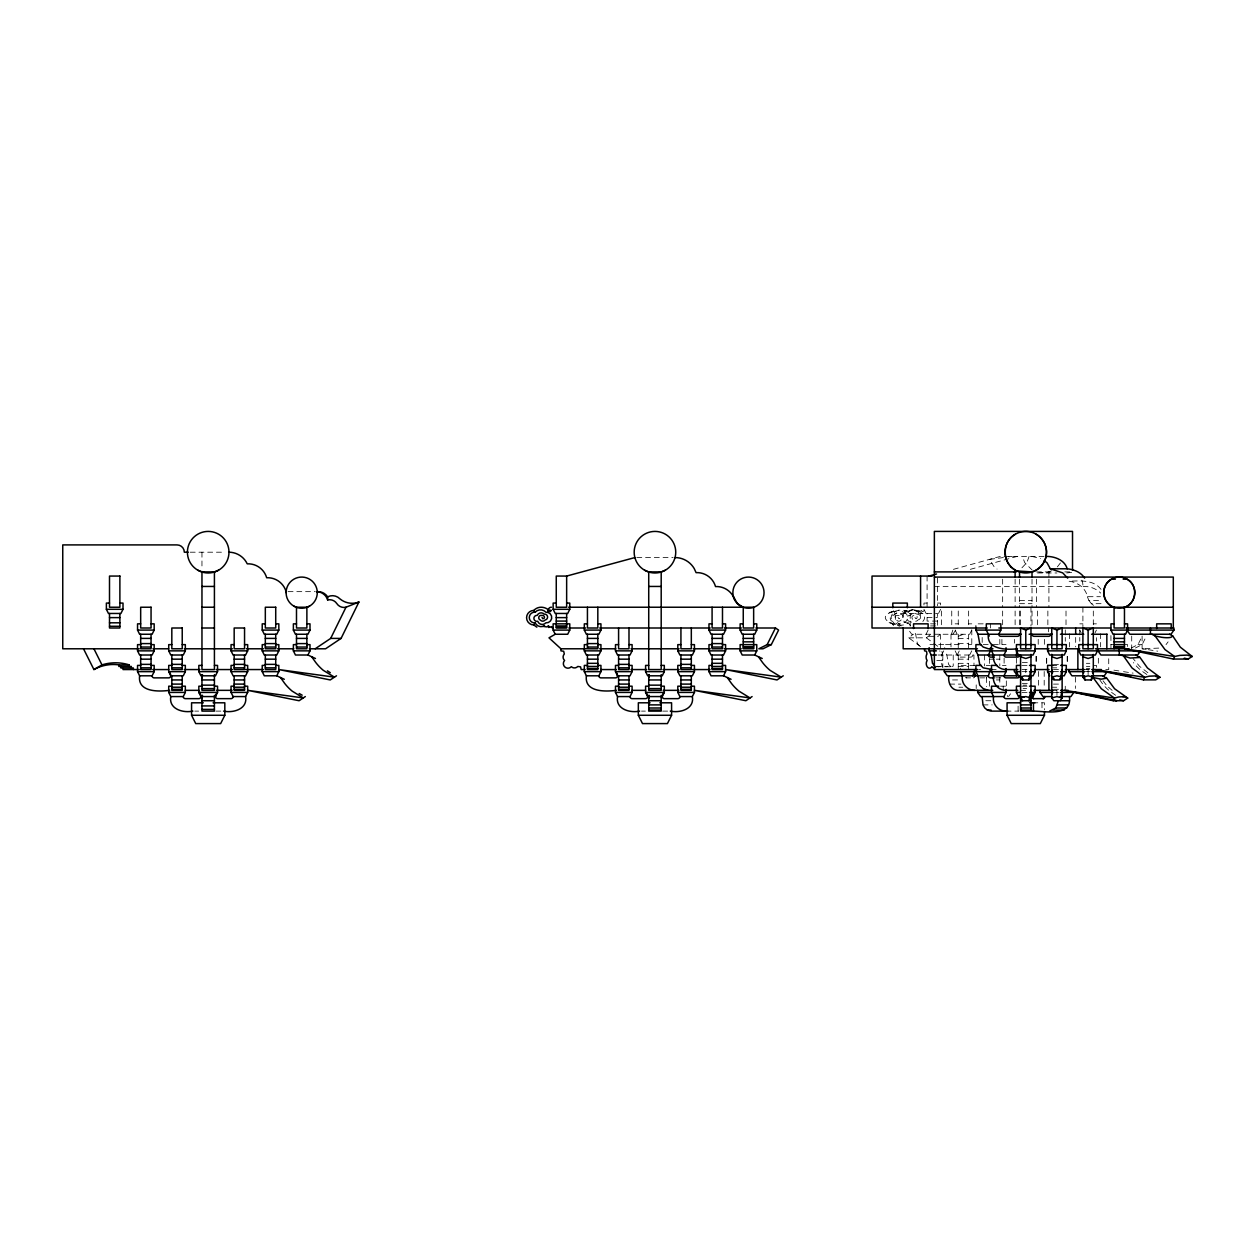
<?xml version="1.0" encoding="UTF-8"?>
<svg xmlns="http://www.w3.org/2000/svg" width="1255" height="1255" viewBox="0 0 1255 1255"><rect width="100%" height="100%" fill="white"/><g stroke="black" fill="none" stroke-linecap="round" stroke-linejoin="round"><path stroke-width="0.75" stroke-dasharray="5 3.75" d="M1029.1 556.404L1026.872 562.585L1020.707 569.08M907.302 610.385L906 611.75L904.369 610.526M924.198 610.385L922.896 611.75L921.264 610.526M951.384 634.246L952.843 630.088M905.263 613.46L906.659 610.699M928.12 630.088L926.049 634.246A2.071 2.071 0 0 0 928.12 636.316L935.602 636.316M938.505 613.46L940.591 609.303M943.713 650.859L941.627 655.016L939.713 650.859M972.798 655.016A2.071 2.071 0 0 1 970.711 657.102L959.291 657.102A2.071 2.071 0 0 1 957.204 655.016L959.291 650.859M971.762 630.088L969.676 634.246L911.71 634.246L908.777 630.088M969.676 655.016L971.762 650.859M1095.035 632.849L1096.415 630.088M1131.32 647.957L1137.971 644.631L1142.128 636.316M1135.477 647.957L1142.128 644.631L1146.176 636.552M952.843 634.246L955.792 630.088M1008.565 696.572L1010.526 693.795M922.849 621.507C928.622 614.997 918.409 609.93 912.824 609.789L904.682 611.201L904.055 612.424L898.533 610.103M1166.021 644.631L1168.107 641.854M1057.369 566.884L1060.663 562.585M910.471 625.539L908.196 622.857C900.996 629.963 873.229 619.044 891.301 612.205L894.627 610.103M908.196 622.857C900.729 623.719 900.729 611.342 908.196 612.205L911.522 610.103M920.527 646.592L908.777 637.838L913.185 634.246M908.777 637.838L926.41 637.838L930.802 634.246M908.196 612.205C898.282 605.349 883.693 616.205 895.662 624.41M1051.674 570.758L1048.051 572.264L1039.093 572.5M958.255 636.316L963.448 634.246M912.824 609.789L904.055 612.424C909.891 614.197 907.93 623.625 901.859 622.857L897.372 624.394L893.795 621.272C889.419 622.464 888.791 614.966 893.293 615.374L896.431 612.895L900.227 614.15C903.929 613.507 904.808 619.531 901.09 620.001C897.702 624.535 891.223 615.107 897.921 615.515C902.141 614.197 899.725 621.664 898.062 617.476M953.408 569.346L1000.298 556.404M970.303 569.346L1017.193 556.404M891.301 612.205L898.407 610.416M1089.544 669.558L1086.673 669.558M889.105 612.424L895.662 610.981M936.497 666.452L953.863 666.86M951.933 666.452L952.937 666.232M1008.8 556.828L1011.938 556.404M1158.757 648.098L1141.893 648.788M1003.357 557.565L989.552 559.369L994.195 566.884L997.066 569.08M190.195 552.2L225.116 552.2M1004.047 556.404L1044.129 556.404M636.803 557.565L673.119 557.565M1036.442 571.904L1053.525 571.904M1064.742 571.904L1072.523 571.904M1037.493 572.97L1056.961 572.97M1066.687 572.97L1072.523 572.264M934.363 586.446L1084.477 586.446A23.218 23.218 0 0 1 1100.713 593.082M288.054 591.654L315.319 591.654M1101.027 589.348C1093.497 579.386 1079.771 580.892 1068.821 581.206C1077.308 582.069 1085.795 587.905 1087.332 596.69L1100.462 596.69M1019.546 600.455L1032.018 600.455M1087.332 596.69L1088.885 600.455L1102.031 600.455M927.084 603.075L923.962 603.075L923.962 606.196M937.469 603.075L940.591 603.075L940.591 606.196M1019.546 603.671L1032.018 603.671M1088.885 600.455L1091.364 603.671L1104.494 603.671M893.497 610.699L894.878 613.46L937.469 613.46L937.469 628.002M927.084 617.617L937.469 617.617M937.469 621.084L927.084 621.084L927.084 613.46M930.551 623.845L937.469 623.845M955.133 623.845L958.255 623.845M968.64 623.845L971.762 623.845M983.183 623.845L975.904 623.845L975.904 626.622M1079.802 623.845L1082.908 623.845M1093.309 623.845L1096.415 623.845M930.551 625.931L937.469 625.931M958.255 638.403L968.64 638.403M958.255 643.595L968.64 643.595M943.713 644.631L929.155 644.631L929.155 648.788M959.291 644.631L944.748 644.631L944.748 648.788M968.64 644.631L971.762 644.631M983.183 644.631L989.411 644.631M993.317 644.631L1006.039 644.631M1110.957 644.631L1114.079 644.631M1124.464 644.631L1127.586 644.631L1127.586 648.788M1137.971 644.631L1142.128 644.631M938.16 655.016L973.927 655.016L973.99 665.401M958.255 659.173L968.64 659.173M989.411 659.173L994.603 659.173M996.345 659.173L999.811 659.173M936.779 660.475L942.568 660.475A4.596 3.247 -90 0 0 942.74 666.97M1022.307 662.577L1029.241 662.577M958.255 663.33L968.64 663.33M1086.375 663.33L1089.842 663.33M1053.478 664.366L1058.671 664.366M974.868 665.401L960.326 665.401L960.326 669.558M986.305 665.401L990.462 665.401M1002.4 665.401L1006.039 665.401M1022.041 665.401L1027.641 665.401M1051.753 665.401L1058.812 665.401M1093.309 665.401L1096.415 665.401L1096.415 669.558M958.255 666.452L968.64 666.452M1086.375 666.452L1089.842 666.452M935.775 666.703L947.337 666.703M1051.753 667.833L1058.671 667.833M1086.375 668.523L1089.842 668.523M979.167 669.558L980.704 669.558M991.152 669.558L999.811 669.558M1021.962 669.558L1029.633 669.558M1053.478 669.558L1059.769 669.558M1082.908 669.558L1093.309 669.558M1105.765 669.558L1108.73 669.558L1108.73 658.232M1021.962 671.645L1027.688 671.645M1053.478 671.645L1059.706 671.645M1085.34 671.645L1090.877 671.645M979.606 677.873L986.524 677.873M995.795 677.873L1003.325 677.873M952.529 679.943L960.091 679.943M996.345 679.943L999.811 679.943M1022.307 683.363L1029.241 683.363M949.627 684.101L960.969 684.101M1053.478 684.101L1060.412 684.101M1023.107 685.152L1026.668 685.152M1000.58 686.187L1006.039 686.187M1022.041 686.187L1027.641 686.187M958.961 687.222L962.726 687.222M1051.753 687.222L1060.412 687.222M1023.107 688.603L1026.668 688.603M1053.478 689.293L1058.671 689.293M1020.582 690.344L1028.347 690.344M1051.753 690.344L1062.138 690.344M1022.041 692.415L1028.08 692.415M1054.169 692.415L1059.706 692.415M985.803 700.729L991.309 700.729M1032.802 702.8L1044.474 702.8L1044.474 709.922M983.01 704.886L992.187 704.886M194.76 711.114L198.604 711.114M215.86 711.114L223.531 711.114M641.525 711.114L645.368 711.114M662.624 711.114L668.382 711.114M1006.039 711.114L1018.856 711.114M914.299 610.385L918.754 612.205L920.95 612.424L921.578 611.201L916.323 610.354M889.105 622.621L899.772 626.245M1146.192 649.384L1142.364 648.788L1146.176 649.635M1148.121 649.666L1157.706 651.157M1113.922 670.154L1121.609 671.347M1123.523 671.645L1133.108 673.135M1031.798 556.404L1040.536 558.522M915.428 610.103L918.754 612.205M1147.901 672.727L1139.666 666.452L1133.061 658.499M1146.835 674.515L1140.92 670.358A47.706 47.706 0 0 1 1133.406 662.577M1115.664 695.286L1109.765 691.129A47.706 47.706 0 0 1 1102.235 683.363L1098.094 677.527M901.106 625.931L895.913 621.084L894.878 613.46M937.516 666.232L938.442 666.86M926.41 637.838L932.277 642.215M933.751 643.313L938.16 646.592M1112.15 690.344L1108.494 687.238M1091.364 603.671L1093.513 605.334M1032.285 570.194L1024.676 562.585L1022.449 556.404M893.576 625.539L891.301 622.857M950.866 666.672L948.56 664.366L946.819 655.016L944.748 650.859M919.695 645.901L917.389 643.595L915.664 634.246L913.577 630.088M1106.094 684.759L1101.89 679.284M911.256 622.386L910.691 621.272C906.314 622.464 905.686 614.966 910.189 615.374L913.326 612.895L917.123 614.15C920.825 613.507 921.703 619.531 917.985 620.001C914.597 624.535 908.118 615.107 914.817 615.515C919.037 614.197 916.621 621.664 914.958 617.476M1079.802 630.088L1081.183 632.849M955.133 630.088L957.204 634.246M955.133 650.859L957.204 655.016M923.962 609.303L926.049 613.46M941.94 651.282L942.38 653.981A4.596 3.247 -90 0 0 942.568 660.475M1142.097 636.065L1142.097 648.788M1131.712 636.065L1131.712 648.788M1110.926 635.563L1110.957 648.788M1100.541 633.681L1100.541 646.89M1098.345 658.232L1098.345 665.778M1096.446 637.697L1096.446 641.164M1093.309 611.012L1093.309 626.622M1088.116 669.558L1088.116 675.802M1082.908 607.232L1082.908 626.622M1079.771 629.9L1079.771 635.563M1079.771 637.446L1079.771 641.227M1075.676 637.446L1075.676 646.89M1075.362 677.12L1075.362 688.446M1069.386 633.681L1069.386 646.89M1067.487 656.334L1067.487 663.895M1067.174 656.334L1067.174 663.895M1066.013 611.012L1066.013 626.12M1065.291 629.9L1065.291 635.563M1065.291 637.446L1065.291 641.227M1065.26 686.187L1065.26 689.293M1056.945 690.344L1056.945 696.572M1048.913 571.904L1048.913 577.363M1048.913 579.183L1048.913 607.232M1048.6 628.002L1048.6 631.783M1047.862 611.012L1047.862 626.12M1046.717 658.232L1046.717 663.895M1046.403 658.232L1046.403 663.895M1044.505 639.344L1044.505 646.89M1044.191 671.456L1044.191 688.446M1041.995 702.8L1041.995 711.114M1038.528 671.456L1038.528 688.446M1038.214 639.344L1038.214 646.89M1037.477 611.012L1037.477 626.12M1036.442 579.183L1036.442 607.232M1036.316 656.334L1036.316 663.895M1036.003 656.334L1036.003 663.895M1032.018 579.183L1032.018 607.232M1032.018 611.012L1032.018 628.002M1030.967 607.232L1030.967 626.12M1025.774 669.558L1025.774 672.68M1020.582 611.012L1020.582 626.12M1019.546 579.183L1019.546 607.232M1019.546 611.012L1019.546 628.002M1018.103 706.126L1018.103 711.114M1016.581 658.232L1016.581 663.895M1015.122 579.183L1015.122 607.232M1015.122 611.012L1015.122 626.12M1014.385 639.344L1014.385 643.125M1006.322 680.9L1006.322 686.563M1004.11 658.232L1004.11 665.778M1003.2 686.187L1003.2 690.344M1002.651 579.183L1002.651 607.232M1002.651 611.012L1002.651 626.12M1001.914 639.344L1001.914 646.89M999.811 639.344L999.811 645.007M999.811 655.016L999.811 665.919M999.811 677.182L999.811 684.101M990.462 623.845L990.462 628.002M989.411 658.483L989.411 665.919M989.411 681.245L989.411 690.344M986.587 677.606L986.587 686.705M984.375 655.016L984.375 665.919M982.179 637.446L982.179 643.125M976.202 684.885L976.202 688.524M971.794 629.9L971.794 646.89M968.64 611.012L968.64 626.622M968.64 634.246L968.64 648.788M968.64 655.016L968.64 669.558M958.255 611.012L958.255 626.622M958.255 634.246L958.255 648.788M958.255 655.016L958.255 669.558M953.22 655.016L953.22 665.919M951.745 611.012L951.745 626.12M951.008 634.246L951.008 646.968M942.819 655.016L942.819 667.582M941.36 611.012L941.36 626.12M940.623 634.246L940.623 648.788M937.469 578.006L937.469 605.851M927.084 576.061L927.084 607.232M920.574 613.46L920.574 620.739M910.189 613.46L910.189 626.151M201.961 552.2L201.961 569.582M939.556 634.246A2.071 2.071 0 0 1 937.469 636.316M1081.826 580.171A14.37 14.37 0 0 1 1082.908 586.446M1007.294 695.38A5.459 3.859 -90 0 1 1007.42 696.572M965.644 677.59A2.071 1.475 -90 0 0 966.381 677.873L973.755 677.873A2.071 1.475 -90 0 0 974.476 677.59M974.037 677.59A2.071 1.475 -90 0 1 973.315 677.873M966.821 677.873A2.071 1.475 -90 0 1 966.083 677.59M986.822 677.59A2.071 1.475 -90 0 1 986.085 677.873"/><path stroke-width="1.5" d="M551.494 607.232A2.918 2.918 0 0 0 548.388 609.789L550.035 611.75L551.353 610.385L549.91 610.181M551.651 627.453L551.494 626.574A1.883 1.883 0 0 1 548.968 626.606L548.451 625.853A2.604 2.604 0 0 1 544.293 625.853A6.573 6.573 0 0 1 535.179 622.857A5.365 5.365 0 0 1 529.265 617.523A5.365 5.365 0 0 1 535.179 612.205A7.185 7.185 0 0 1 545.847 612.205L548.059 612.424L548.388 609.789A11.64 11.64 0 0 0 541.109 607.232A9.883 9.883 0 0 0 533.83 610.416A7.279 7.279 0 0 0 526.567 617.695A7.279 7.279 0 0 0 533.83 624.959L536.826 627.171M548.388 609.789L548.059 612.424A5.365 5.365 0 0 1 545.847 622.857A4.816 4.816 0 0 1 537.705 621.272A3.012 3.012 0 0 1 533.908 618.637A3.012 3.012 0 0 1 537.203 615.374A4.283 4.283 0 0 1 544.199 614.15A2.965 2.965 0 0 1 547.557 616.644A2.965 2.965 0 0 1 545.062 620.001A2.965 2.965 0 0 1 540.325 620.001A2.369 2.369 0 0 1 538.85 616.989A2.369 2.369 0 0 1 541.862 615.515A1.93 1.93 0 0 1 544.293 618.103L542.897 618.778L542.019 617.476M286.109 592.658L286.234 591.654M1046.09 555.777C1047.862 547.4 1043.423 538.536 1036.159 534.206M548.812 627.516L548.968 626.606M1028.896 679.943L1030.967 677.151L1028.567 676.147L1024.347 675.88L1020.582 677.151L1022.668 679.943L1028.896 679.943L1030.967 669.558M1030.967 690.344L1028.896 700.729L1030.967 697.937L1025.774 696.572L1020.582 697.937L1022.668 700.729M1061.102 674.751L1062.138 669.558M1061.102 695.537L1062.138 690.344M1082.908 654.451L1082.908 677.151L1084.995 679.943L1091.223 679.943L1091.913 676.492M1092.603 673.025L1093.309 669.558M1049.604 711.114L1055.769 707.993L1058.404 700.729M1032.002 711.114C1044.317 710.769 1072.272 717.782 1069.433 696.572M544.058 626.778L544.293 625.853M548.215 626.778L548.451 625.853M1136.167 655.016L1139.258 657.495L1130.128 658.044L1120.746 655.016M1143.509 679.865L1144.544 677.292L1149.251 676.178L1155.808 675.896L1159.965 677.292L1155.714 679.865L1143.509 679.865L1094.674 669.558L1144.544 677.292L1132.026 667.958L1124.072 656.757M1113.263 700.729L1114.471 698.094L1118.676 696.964L1124.339 696.666L1127.696 698.094L1123.539 700.729L1113.263 700.729L1064.601 690.344L1114.471 698.094L1101.341 688.744L1093.058 677.527L1101.137 679.159L1106.345 678.28L1102.8 675.802M1173.409 659.048L1174.617 656.491L1179.826 655.392L1187.277 655.11L1192.25 656.491L1188.109 659.048L1173.409 659.048L1124.731 648.788L1174.617 656.491L1164.985 649.588L1155.102 635.971L1151.917 634.246M315.193 648.788L330.677 638.403L345.988 607.232L358.914 602.039L341.078 638.403L325.578 648.788L309.342 648.788M119.884 603.075L123.006 603.075L123.006 609.303L120.919 613.46L108.463 613.46L106.377 609.303L106.377 603.075L109.499 603.075M151.055 623.845L154.177 623.845L154.177 630.088L152.09 634.246L139.619 634.246L137.548 630.088L137.548 623.845L140.67 623.845M151.055 644.631L154.177 644.631L154.177 650.859L152.09 655.016L139.619 655.016L137.548 650.859L137.548 644.631L140.67 644.631M140.67 665.401L137.548 665.401L137.548 671.645L139.619 675.802L152.09 675.802L154.177 671.645L154.177 665.401L151.055 665.401M182.226 644.631L185.332 644.631L185.332 650.859L183.261 655.016L170.79 655.016L168.719 650.859L168.719 644.631L171.825 644.631M182.226 665.401L185.332 665.401L185.332 671.645L183.261 675.802L170.79 675.802A2.071 2.071 0 0 1 168.719 677.873L154.177 677.873A2.071 2.071 0 0 1 152.09 675.802M171.825 686.187L168.719 686.187L168.719 692.415L170.79 696.572L183.261 696.572L185.332 692.415L185.332 686.187L182.226 686.187M214.417 665.401L217.539 665.401L217.539 671.645L215.468 675.802L200.926 675.802L198.839 671.645L198.839 665.401L201.961 665.401M244.552 644.631L247.674 644.631L247.674 650.859L245.588 655.016L233.116 655.016L231.046 650.859L231.046 644.631L234.167 644.631M213.083 702.8L224.818 702.8L224.818 715.272L220.66 723.586L195.717 723.586L191.576 715.272L191.576 702.8L203.31 702.8M244.552 665.401L247.674 665.401L247.674 671.645L245.588 675.802L233.116 675.802L231.046 671.645L231.046 665.401L234.167 665.401M223.531 711.114C233.273 713.232 247.878 709.091 245.588 696.572L247.674 692.415L247.674 686.187L244.552 686.187M275.724 623.845L278.83 623.845L278.83 630.088L276.759 634.246L264.287 634.246L262.217 630.088L262.217 623.845L265.323 623.845M275.724 644.631L278.83 644.631L278.83 650.859L276.759 655.016L264.287 655.016L262.217 650.859L262.217 644.631L265.323 644.631M265.323 665.401L262.217 665.401L262.217 671.645L264.287 675.802L276.759 675.802L278.83 671.645L278.83 665.401L275.724 665.401M306.879 623.845L310.001 623.845L310.001 630.088L307.914 634.246L295.458 634.246L293.372 630.088L293.372 623.845L296.494 623.845M296.494 644.631L293.372 644.631L293.372 650.859L295.458 655.016L307.914 655.016L310.001 650.859L310.001 644.631L306.879 644.631M566.648 603.075L569.77 603.075L569.77 609.303L567.699 613.46L555.228 613.46L553.141 609.303L553.141 603.075L556.263 603.075M555.228 634.246L553.141 630.088L553.141 623.845L569.77 623.845L569.77 630.088L567.699 634.246L555.228 634.246L548.984 637.838L560.938 648.788L586.414 648.788M597.819 623.845L600.941 623.845L600.941 630.088L598.855 634.246L586.399 634.246L584.312 630.088L584.312 623.845L587.434 623.845M597.819 644.631L600.941 644.631L600.941 650.859L598.855 655.016L586.399 655.016L584.312 650.859L584.312 644.631L587.434 644.631M587.434 665.401L584.312 665.401L584.312 671.645L586.399 675.802L598.855 675.802L600.941 671.645L600.941 665.401L597.819 665.401M628.99 644.631L632.096 644.631L632.096 650.859L630.026 655.016L617.554 655.016L615.483 650.859L615.483 644.631L618.59 644.631M628.99 665.401L632.096 665.401L632.096 671.645L630.026 675.802L617.554 675.802A2.071 2.071 0 0 1 615.483 677.873L600.941 677.873A2.071 2.071 0 0 1 598.855 675.802M618.59 686.187L615.483 686.187L615.483 692.415L617.554 696.572L630.026 696.572L632.096 692.415L632.096 686.187L628.99 686.187M661.197 665.401L664.303 665.401L664.303 671.645L662.232 675.802L647.69 675.802L645.603 671.645L645.603 665.401L648.725 665.401M691.317 644.631L694.439 644.631L694.439 650.859L692.352 655.016L679.896 655.016L677.81 650.859L677.81 644.631L680.932 644.631M659.848 702.8L671.582 702.8L671.582 715.272L667.425 723.586L642.497 723.586L638.34 715.272L638.34 702.8L650.074 702.8M691.317 665.401L694.439 665.401L694.439 671.645L692.352 675.802L679.896 675.802L677.81 671.645L677.81 665.401L680.932 665.401M670.295 711.114C680.037 713.232 694.643 709.091 692.352 696.572L694.439 692.415L694.439 686.187L691.317 686.187M722.488 623.845L725.594 623.845L725.594 630.088L723.523 634.246L711.052 634.246L708.981 630.088L708.981 623.845L712.087 623.845M722.488 644.631L725.594 644.631L725.594 650.859L723.523 655.016L711.052 655.016L708.981 650.859L708.981 644.631L712.087 644.631M712.087 665.401L708.981 665.401L708.981 671.645L711.052 675.802L723.523 675.802L725.594 671.645L725.594 665.401L722.488 665.401M753.643 623.845L756.765 623.845L756.765 630.088L754.694 634.246L742.223 634.246L740.136 630.088L740.136 623.845L743.258 623.845M754.694 655.016L756.765 650.859L756.765 644.631L740.136 644.631L740.136 650.859L742.223 655.016L754.694 655.016L762.24 658.499M767.15 644.631L775.465 628.002L778.586 630.088L771.307 644.631L762.993 648.788L758.836 648.788L767.15 644.631L771.307 644.631M972.798 675.802L974.868 669.558M990.462 647.753L990.462 650.859L988.375 655.016A2.071 2.071 0 0 0 990.462 657.102L994.321 657.102M989.411 636.034A2.071 2.071 0 0 1 988.375 634.246L986.305 630.088L986.305 623.845L1000.847 623.845L1000.847 630.088L998.76 634.246A2.071 2.071 0 0 0 1000.847 636.316L1017.46 636.316A2.071 2.071 0 0 0 1019.546 634.246M981.363 665.401L975.904 665.401L975.904 671.645L977.99 675.802L988.375 675.802L990.462 669.558M1006.039 647.753L1006.039 650.859L1003.969 655.016A2.071 2.071 0 0 0 1006.039 657.102L1017.46 657.102A2.071 2.071 0 0 0 1019.546 655.016M1006.039 668.523L1006.039 671.645L1003.969 675.802A2.071 2.071 0 0 0 1006.039 677.873L1017.46 677.873A2.071 2.071 0 0 0 1019.546 675.802L993.568 675.802L991.497 671.645L991.497 665.401L996.941 665.401M977.708 690.344L977.708 692.415L980.657 696.572L1003.969 696.572L1006.039 692.415L1006.039 689.293M1018.511 655.016L1016.424 650.859L1016.424 644.631L1035.124 644.631L1035.124 650.859L1033.053 655.016L977.99 655.016L975.904 650.859L975.904 644.631L981.363 644.631M1029.524 665.401L1035.124 665.401L1035.124 671.645L1033.053 675.802L1029.414 675.802M1029.524 686.187L1035.124 686.187L1035.124 692.415L1033.053 696.572L1029.414 696.572M1066.295 650.859L1064.209 655.016L1049.666 655.016L1047.596 650.859L1047.596 644.631L1066.295 644.631L1066.295 650.859L1047.596 650.859M1044.474 711.711L1044.474 715.272L1040.317 723.586L1011.232 723.586L1007.075 715.272L1007.075 702.8L1020.582 702.8M1060.679 665.401L1066.295 665.401L1066.295 671.645L1064.209 675.802L1060.585 675.802M1097.466 650.859L1095.38 655.016L1080.837 655.016L1078.767 650.859L1078.767 644.631L1097.466 644.631L1097.466 650.859L1078.767 650.859M533.83 624.959L535.179 622.857M1125.986 628.002L1173.943 628.002L1173.943 630.088L1171.009 634.246L1129.877 634.246L1126.927 630.088L1126.927 628.002M1169.534 634.246L1172.735 635.971L1171.041 637.273A18.464 4.691 15.2 0 1 1161.55 637.273L1155.102 635.971M1060.067 700.729L1062.138 697.937L1062.138 654.326M1091.223 679.943L1093.309 677.151L1093.309 654.451M1015.389 534.206C1001.867 541.485 1001.867 562.915 1015.389 570.194M305.326 696.572L299.098 700.729L247.674 690.344L303.286 697.937L292.18 691.129A47.706 47.706 0 0 1 284.65 683.363L280.508 677.527M336.497 675.802L330.253 679.943L278.83 669.558L334.457 677.151L323.335 670.358A47.706 47.706 0 0 1 315.821 662.577L311.679 656.757M752.09 696.572L745.862 700.729L694.439 690.344L750.051 697.937L738.944 691.129A47.706 47.706 0 0 1 731.414 683.363L727.273 677.527M783.261 675.802L777.018 679.943L725.594 669.558L781.222 677.151L770.099 670.358A47.706 47.706 0 0 1 762.585 662.577L758.444 656.757M1030.967 656.757L1025.774 658.499L1020.582 656.757M1062.138 656.757L1056.945 658.499L1051.753 656.757M1030.967 677.527L1028.567 678.83M1093.309 656.757L1088.116 658.499L1082.908 656.757M1062.138 677.527L1059.738 678.83M83.52 648.788L93.921 669.558L101.969 664.883A45.776 45.776 0 0 1 129.234 664.883L129.234 666.452M1082.908 677.151L1088.116 675.802L1093.309 677.151M1069.433 700.729L1053.823 700.729L1051.753 697.937L1056.945 696.572L1062.138 697.937M213.57 572.264L218.574 570.194M293.89 606.149A15.578 15.578 0 0 0 317.28 592.658A15.578 15.578 0 0 0 293.89 579.167A15.578 15.578 0 0 0 293.89 606.149L296.494 607.232L306.879 607.232L309.483 606.149M660.334 572.264L665.338 570.194M1014.26 572.264L1017.334 570.994L1032.018 571.904L1032.018 577.363M1031.155 572.264C1038.481 570.147 1044.631 563.981 1045.995 556.404C1054.404 556.232 1064.742 559.903 1067.205 568.797C1073.872 569.488 1080.994 572.139 1084.587 578.147M1123.303 607.718C1136.308 604.769 1138.865 585.363 1127.068 579.167L1123.178 579.167M1025.774 630.088L1030.967 628.002L1030.967 648.788L1020.582 648.788L1020.582 628.002L1025.774 630.088L1025.774 648.788M1056.945 630.088L1062.138 628.002L1062.138 648.788L1051.753 648.788L1051.753 628.002L1056.945 630.088L1056.945 648.788M1088.116 630.088L1093.309 628.002L1093.309 648.788L1082.908 648.788L1082.908 628.002L1088.116 630.088L1088.116 648.788M929.029 576.061L936.528 573.99M566.648 576.061L566.648 607.232L556.263 607.232L556.263 576.061L566.648 576.061L634.889 557.565M188.234 552.2L184.328 552.2A7.295 7.295 0 0 0 177.018 544.905L62.75 544.905L62.75 648.788L139.211 648.788M1044.176 560.483L1047.109 562.93L1050.31 568.797L1067.205 568.797M934.363 571.904L1016.095 571.904M932.277 576.061L872.021 576.061L872.021 628.002L987.23 628.002M934.363 577.08L1173.3 577.08L1173.3 628.002M1115.381 579.167L1111.491 579.167C1099.694 585.363 1102.235 604.769 1115.24 607.718M201.961 586.446L214.417 586.446M648.725 586.446L661.197 586.446M201.961 607.232L214.417 607.232M568.546 607.232L753.643 607.232L753.643 628.002L743.258 628.002L743.258 607.232L737.438 603.671L733.406 596.69M872.021 607.232L1173.3 607.232M106.377 609.303L123.006 609.303M553.141 609.303L569.77 609.303M109.499 617.617L119.884 617.617M556.263 617.617L566.648 617.617M556.263 621.084L566.648 621.084M109.499 622.809L119.884 622.809M1114.079 623.845L1110.957 623.845L1110.957 630.088L1113.044 634.246L1125.515 634.246L1127.586 630.088L1127.586 623.845L1124.464 623.845M556.263 625.931L566.648 625.931M109.499 626.276L119.884 626.276M556.263 627.312L566.648 627.312M201.961 628.002L214.417 628.002M568.829 628.002L585.661 628.002M599.702 628.002L710.205 628.002M724.37 628.002L741.376 628.002M755.871 628.002L775.465 628.002M998.823 628.002L1110.628 628.002M137.548 630.088L154.177 630.088M262.217 630.088L278.83 630.088M293.372 630.088L310.001 630.088M553.141 630.088L569.77 630.088M584.312 630.088L600.941 630.088M708.981 630.088L725.594 630.088M740.136 630.088L756.765 630.088M975.904 626.967L975.904 630.088L1000.847 630.088M1110.957 630.088L1173.943 630.088M975.904 630.088L977.99 634.246L1021.35 634.246M1029.1 634.246L1052.365 634.246M1060.428 634.246L1083.771 634.246M1091.552 634.246L1107.114 634.246M140.67 638.403L151.055 638.403M265.323 638.403L275.724 638.403M296.494 638.403L306.879 638.403M330.677 638.403L341.078 638.403M587.434 638.403L597.819 638.403M712.087 638.403L722.488 638.403M743.258 638.403L753.643 638.403M1114.079 638.403L1124.464 638.403M743.258 641.854L753.643 641.854M1114.079 641.854L1124.464 641.854M140.67 643.595L151.055 643.595M265.323 643.595L275.724 643.595M296.494 643.595L306.879 643.595M587.434 643.595L597.819 643.595M712.087 643.595L722.488 643.595M1114.079 644.631L1124.464 644.631M743.258 646.702L753.643 646.702M1114.079 646.702L1124.464 646.702M140.67 647.047L151.055 647.047M265.323 647.047L275.724 647.047M296.494 647.047L306.879 647.047M587.434 647.047L597.819 647.047M712.087 647.047L722.488 647.047M743.258 648.098L753.643 648.098M1114.079 648.098L1124.464 648.098M152.937 648.788L168.625 648.788M184.312 648.788L232.363 648.788M246.435 648.788L263.44 648.788M277.481 648.788L293.717 648.788M599.702 648.788L615.797 648.788M631.061 648.788L679.128 648.788M693.199 648.788L710.205 648.788M724.245 648.788L741.203 648.788M977.472 648.788L903.192 648.788L903.192 628.002M992.956 648.788L988.375 648.788L983.183 647.047L979.716 643.595L977.99 634.246M1017.554 648.788C1007.2 649.902 986.289 650.012 988.375 634.246M1034.748 648.788L1049.007 648.788M1065.793 648.788L1079.786 648.788M1095.27 648.788L1128.951 648.788M137.548 650.859L154.177 650.859M168.719 650.859L185.332 650.859M231.046 650.859L247.674 650.859M262.217 650.859L278.83 650.859M293.372 650.859L310.001 650.859M584.312 650.859L600.941 650.859M615.483 650.859L632.096 650.859M677.81 650.859L694.439 650.859M708.981 650.859L725.594 650.859M740.136 650.859L756.765 650.859M929.155 647.753L929.155 650.859L936.434 650.859M975.904 650.859L990.462 650.859M991.497 644.631L991.497 650.859L1006.039 650.859M1016.424 650.859L1035.124 650.859M1097.968 650.859L1140.575 650.859L1137.642 655.016L1100.917 655.016L1097.968 650.859L1097.968 648.788M929.155 650.859L931.241 655.016L936.434 655.016M140.67 659.173L151.055 659.173M171.825 659.173L182.226 659.173M234.167 659.173L244.552 659.173M265.323 659.173L275.724 659.173M587.434 659.173L597.819 659.173M618.59 659.173L628.99 659.173M680.932 659.173L691.317 659.173M712.087 659.173L722.488 659.173M587.434 663.33L597.819 663.33M712.087 663.33L722.488 663.33M140.67 664.366L151.055 664.366M171.825 664.366L182.226 664.366M234.167 664.366L244.552 664.366M265.323 664.366L275.724 664.366M618.59 664.366L628.99 664.366M680.932 664.366L691.317 664.366M93.921 669.558A39.752 39.752 0 0 1 106 665.181L109.185 664.711A39.752 39.752 0 0 1 118.849 664.883L129.234 664.883M171.825 665.401L168.719 665.401L168.719 671.645A5.459 5.459 0 0 1 170.79 675.802L168.719 671.645L185.332 671.645M618.59 665.401L615.483 665.401L615.483 671.645L617.554 675.802A5.459 5.459 0 0 0 615.483 671.645L632.096 671.645M1020.582 665.401L1016.424 665.401L1016.424 671.645L1018.511 675.802M1053.196 665.401L1047.596 665.401L1047.596 671.645L1049.666 675.802M587.434 666.452L597.819 666.452M712.087 666.452L722.488 666.452M140.67 667.833L151.055 667.833M171.825 667.833L182.226 667.833M234.167 667.833L244.552 667.833M265.323 667.833L275.724 667.833M618.59 667.833L628.99 667.833M680.932 667.833L691.317 667.833M587.434 668.523L597.819 668.523M712.087 668.523L722.488 668.523M139.211 669.558L123.006 669.558L123.006 668.005M152.781 669.558L168.719 669.558M184.297 669.558L199.874 669.558M216.221 669.558L232.363 669.558M245.87 669.558L263.315 669.558M585.097 669.558L581.191 669.558L580.563 666.86L577.818 666.452A4.596 4.596 0 0 1 571.323 666.703A4.596 4.596 0 0 1 564.828 666.97A4.596 4.596 0 0 1 564.577 660.475A4.596 4.596 0 0 1 564.311 653.981L563.683 651.282L560.938 650.859L560.938 648.788M600.706 669.558L616.315 669.558M631.061 669.558L646.639 669.558M662.985 669.558L679.128 669.558M692.431 669.558L709.985 669.558M977.833 669.558L934.363 669.558L934.363 531.414L1072.523 531.414L1072.523 570.194M992.234 669.558L983.183 667.833L979.716 664.366L977.99 655.016M1004.91 669.558L1017.774 669.558M1034.465 669.558L1049.055 669.558M1065.464 669.558L1084.289 669.558M1091.881 669.558L1101.514 669.558M137.548 671.645L154.177 671.645M198.839 671.645L217.539 671.645M231.046 671.645L247.674 671.645M262.217 671.645L278.83 671.645M584.312 671.645L600.941 671.645M645.603 671.645L664.303 671.645M677.81 671.645L694.439 671.645M708.981 671.645L725.594 671.645M944.34 669.558L944.34 671.645L974.868 671.645M975.904 671.645L990.462 671.645M991.497 671.645L1006.039 671.645M1016.424 671.645L1020.174 671.645M1029.524 671.645L1035.124 671.645M1047.596 671.645L1053.196 671.645M1060.679 671.645L1066.295 671.645M1069.009 669.558L1069.009 671.645L1084.289 671.645M1091.928 671.645L1107.208 671.645L1104.274 675.802L1091.693 675.802M977.363 675.802L947.29 675.802L944.34 671.645M1084.524 675.802L1071.943 675.802L1069.009 671.645M201.961 677.873L202.479 674.61M648.725 677.873L649.243 674.61M994.133 677.873L990.462 677.873A2.071 2.071 0 0 1 988.375 675.802M171.825 679.943L182.226 679.943M201.961 679.943L214.417 679.943M234.167 679.943L244.552 679.943M618.59 679.943L628.99 679.943M648.725 679.943L661.197 679.943M680.932 679.943L691.317 679.943M171.825 684.101L182.226 684.101M234.167 684.101L244.552 684.101M618.59 684.101L628.99 684.101M680.932 684.101L691.317 684.101M201.961 685.152L214.417 685.152M648.725 685.152L661.197 685.152M201.961 686.187L198.839 686.187L198.839 692.415L200.926 696.572L215.468 696.572A2.071 2.071 0 0 0 217.539 698.643L231.046 698.643A2.071 2.071 0 0 0 233.116 696.572L245.588 696.572M214.417 686.187L217.539 686.187L217.539 692.415L215.468 696.572A5.459 5.459 0 0 1 217.539 692.415L198.839 692.415A5.459 5.459 0 0 1 200.926 696.572A2.071 2.071 0 0 1 198.839 698.643L185.332 698.643A2.071 2.071 0 0 1 183.261 696.572M234.167 686.187L231.046 686.187L231.046 692.415L233.116 696.572M648.725 686.187L645.603 686.187L645.603 692.415L647.69 696.572L662.232 696.572A2.071 2.071 0 0 0 664.303 698.643L677.81 698.643A2.071 2.071 0 0 0 679.896 696.572L692.352 696.572M661.197 686.187L664.303 686.187L664.303 692.415L662.232 696.572A5.459 5.459 0 0 1 664.303 692.415L645.603 692.415A5.459 5.459 0 0 1 647.69 696.572A2.071 2.071 0 0 1 645.603 698.643L632.096 698.643A2.071 2.071 0 0 1 630.026 696.572M680.932 686.187L677.81 686.187L677.81 692.415L679.896 696.572M998.76 686.187L991.497 686.187L991.497 692.415L993.568 696.572C992.125 704.243 998.353 711.13 1006.039 711.114M1020.582 686.187L1016.424 686.187L1016.424 692.415L1018.511 696.572M171.825 687.222L182.226 687.222M234.167 687.222L244.552 687.222M618.59 687.222L628.99 687.222M680.932 687.222L691.317 687.222M201.961 688.603L214.417 688.603M648.725 688.603L661.197 688.603M171.825 689.293L182.226 689.293M234.167 689.293L244.552 689.293M618.59 689.293L628.99 689.293M680.932 689.293L691.317 689.293M169.645 690.344C158.867 691.756 137.36 692.368 139.619 675.802M185.254 690.344L198.902 690.344M216.456 690.344L232.065 690.344M616.409 690.344C605.632 691.756 584.124 692.368 586.399 675.802M632.018 690.344L645.666 690.344M663.22 690.344L678.83 690.344M992.736 690.344L957.565 690.344C950.506 689.685 947.98 681.889 948.749 675.802M1005.428 690.344L1017.789 690.344M1033.853 690.344L1053.196 690.344M1060.663 690.344L1068.225 690.344M168.719 692.415L185.332 692.415M231.046 692.415L247.674 692.415M615.483 692.415L632.096 692.415M677.81 692.415L694.439 692.415M977.708 692.415L1006.039 692.415M1016.424 692.415L1020.174 692.415M1029.524 692.415L1035.124 692.415M1040.05 690.344L1040.05 692.415L1053.196 692.415M1060.695 692.415L1073.841 692.415L1070.907 696.572L1060.255 696.572M1051.706 696.572L1042.983 696.572L1040.05 692.415M1020.582 697.011L1024.049 697.011M201.961 698.643L202.479 695.38M648.725 698.643L649.243 695.38M1030.967 698.643L1030.449 695.38M201.961 700.729L214.417 700.729M648.725 700.729L661.197 700.729M1020.582 700.729L1030.967 700.729M1029.524 702.8L1035.124 702.8M648.725 704.886L661.197 704.886M1020.582 704.886L1030.967 704.886M1057.526 704.886L1068.554 704.886M201.961 705.922L214.417 705.922M648.725 707.993L661.197 707.993M1020.582 707.993L1030.967 707.993M1055.769 707.993L1066.781 707.993M201.961 709.389L214.417 709.389M648.725 710.079L661.197 710.079M982.116 696.572L983.01 704.886L984.767 707.993L987.418 710.079L991.089 710.079M1020.582 710.079L1030.967 710.079M1053.118 710.079L1064.146 710.079M192.846 711.114C183.12 713.232 168.515 709.091 170.79 696.572M639.611 711.114C629.885 713.232 615.279 709.091 617.554 696.572M1007.828 711.114L990.932 711.114L987.418 710.079M191.576 715.272L224.818 715.272M638.34 715.272L671.582 715.272M1007.075 715.272L1044.474 715.272M1122.629 696.572L1124.355 696.682M1156.137 676.696L1159.965 677.292L1147.447 667.958L1139.509 656.757M1050.31 568.797L1062.687 572.876L1067.691 578.147M1107.851 671.864L1111.663 672.633M1115.46 673.417L1130.708 676.492M1074.782 692.258L1116.683 700.729L1113.012 699.819M1006.039 669.558C998.353 669.574 992.125 662.687 993.568 655.016L991.497 650.859M1006.039 690.344C998.353 690.36 992.125 683.473 993.568 675.802M974.868 690.344C967.181 690.36 960.953 683.473 962.412 675.802L960.326 671.645M1184.296 658.185L1188.109 659.048M1119.742 699.866L1123.539 700.729M988.375 690.344L983.183 688.603L979.716 685.152L977.99 675.802M644.568 570.194A20.77 20.77 0 0 0 675.739 552.2A20.77 20.77 0 0 0 644.568 534.206A20.77 20.77 0 0 0 644.568 570.194L649.572 572.264M286.109 591.654A19.249 19.249 0 0 0 266.672 577.739A19.249 19.249 0 0 0 247.235 563.84A20.394 20.394 0 0 0 228.975 552.2A20.77 20.77 0 0 0 197.804 534.206A20.77 20.77 0 0 0 197.804 570.194L201.961 571.904L214.417 571.904L214.417 669.558L201.961 669.558L201.961 571.511M1054.153 678.83L1051.753 677.527M1022.982 678.83L1020.582 677.527M723.523 675.802L731.069 679.284M307.914 655.016L315.476 658.499M276.759 675.802L284.305 679.284M1127.696 698.094L1114.566 688.744L1106.283 677.527M1192.25 656.491L1180.328 647.188L1172.735 635.971M299.145 693.497L302.173 695.16M327.414 670.845L330.3 672.727M973.535 671.645L974.319 672.476M934.975 666.452L932.481 663.33L931.241 655.016M533.83 610.416L535.179 612.205M93.921 648.788L101.969 664.883M1082.908 669.558L1083.614 673.025M1084.304 676.492L1084.995 679.943M1051.753 669.558L1052.443 673.025M1051.753 690.344L1052.443 693.795M1021.962 676.492L1022.668 679.943M317.139 591.654L317.28 592.658M1171.213 628.52L1171.213 623.845L1156.671 623.845L1156.671 628.52M1150.443 628.002L1150.443 634.246M1124.464 607.232L1124.464 628.002L1114.079 628.002L1114.079 607.232M1124.464 634.246L1124.464 648.788M1119.272 648.788L1119.272 655.016M1114.079 634.246L1114.079 648.788M1106.832 634.246L1106.832 648.788M1077.872 648.788L1077.872 669.558M1075.676 628.002L1075.676 633.681M1051.753 654.326L1051.753 697.937M1048.913 673.339L1048.913 690.344M1033.461 702.8L1033.461 711.114M1030.967 654.326L1030.967 711.114L1020.582 711.114L1020.582 655.016M1019.546 571.904L1019.546 577.363M1016.581 648.788L1016.581 656.334M1015.122 571.904L1015.122 577.363M1014.354 669.558L1014.354 671.645A5.459 5.459 0 0 1 1016.424 675.802M928.12 628.52L928.12 623.845L913.577 623.845L913.577 628.52M924.559 648.788L924.559 650.859L926.504 651.282L926.959 653.981A4.596 3.247 -90 0 0 927.131 660.475A4.596 3.247 -90 0 0 927.32 666.97A4.596 3.247 -90 0 0 931.916 666.703A4.596 3.247 -90 0 0 935.477 667.503M920.574 576.061L920.574 607.232M907.349 607.749L907.349 603.075L892.807 603.075L892.807 607.749M753.643 634.246L753.643 648.788L743.258 648.788L743.258 634.246M722.488 607.232L722.488 628.002L712.087 628.002L712.087 607.232M722.488 634.246L722.488 648.788L712.087 648.788L712.087 634.246M722.488 655.016L722.488 669.558L712.087 669.558L712.087 655.016M691.317 628.002L691.317 648.788L680.932 648.788L680.932 628.002M691.317 655.016L691.317 669.558L680.932 669.558L680.932 655.016M691.317 675.802L691.317 690.344L680.932 690.344L680.932 675.802M661.197 674.61L661.197 690.344L648.725 690.344L648.725 674.61M661.197 695.38L661.197 711.114L648.725 711.114L648.725 695.38M628.99 628.002L628.99 648.788L618.59 648.788L618.59 628.002M628.99 655.016L628.99 669.558L618.59 669.558L618.59 655.016M628.99 675.802L628.99 690.344L618.59 690.344L618.59 675.802M597.819 607.232L597.819 628.002L587.434 628.002L587.434 607.232M597.819 634.246L597.819 648.788L587.434 648.788L587.434 634.246M597.819 655.016L597.819 669.558L587.434 669.558L587.434 655.016M566.648 613.46L566.648 628.002L556.263 628.002L556.263 613.46M327.665 599.953A11.687 11.687 0 0 0 317.28 591.654A11.593 11.593 0 0 1 327.665 596.847L327.665 599.953A8.565 8.565 0 0 1 336.826 603.592A8.565 8.565 0 0 0 345.988 607.232M306.879 607.232L306.879 628.002L296.494 628.002L296.494 607.232M306.879 634.246L306.879 648.788L296.494 648.788L296.494 634.246M275.724 634.246L275.724 648.788L265.323 648.788L265.323 634.246M275.724 655.016L275.724 669.558L265.323 669.558L265.323 655.016M244.552 655.016L244.552 669.558L234.167 669.558L234.167 655.016M244.552 675.802L244.552 690.344L234.167 690.344L234.167 675.802M214.417 674.61L214.417 690.344L201.961 690.344L201.961 674.61M214.417 695.38L214.417 711.114L201.961 711.114L201.961 695.38M182.226 655.016L182.226 669.558L171.825 669.558L171.825 655.016M182.226 675.802L182.226 690.344L171.825 690.344L171.825 675.802M151.055 634.246L151.055 648.788L140.67 648.788L140.67 634.246M151.055 655.016L151.055 669.558L140.67 669.558L140.67 655.016M133.391 669.558L133.391 668.005L120.919 668.005L120.919 666.452M131.32 668.005L131.32 666.452L118.849 666.452L118.849 664.883M119.884 613.46L119.884 628.002L109.499 628.002L109.499 613.46M1032.018 634.246A2.071 2.071 0 0 0 1034.089 636.316L1048.631 636.316A2.071 2.071 0 0 0 1050.717 634.246M1003.969 696.572A2.071 2.071 0 0 0 1006.039 698.643L1017.46 698.643A2.071 2.071 0 0 0 1019.546 696.572A5.459 5.459 0 0 0 1019.389 695.38M1044.819 696.572A2.071 1.475 -90 0 1 1043.36 698.643L1033.493 698.643A2.071 1.475 -90 0 1 1032.018 696.572A5.459 3.859 -90 0 1 1032.426 694.266M1044.458 696.572A2.071 1.475 -90 0 1 1042.983 698.643M973.315 671.645A5.459 3.859 -90 0 1 974.774 675.802M1032.787 694.266A5.459 3.859 -90 0 0 1032.394 696.572A2.071 1.475 -90 0 0 1033.853 698.643M1033.257 693.262A5.459 3.859 -90 0 1 1033.853 692.415M974.806 673.48A5.459 3.859 -90 0 1 975.213 675.802M228.975 552.2A20.77 20.77 0 0 1 197.804 570.194M358.914 602.039A19.076 19.076 0 0 1 339.964 598.886A10.385 10.385 0 0 0 327.665 596.847M675.033 557.565A22.261 22.261 0 0 1 694.172 568.468L696.086 572.641A19.249 19.249 0 0 1 715.523 586.556A19.249 19.249 0 0 1 734.959 600.455M553.141 628.002A1.679 1.679 0 0 1 551.682 627.139M1062.138 677.151L1060.067 679.943L1053.823 679.943L1051.753 677.151L1056.945 675.802L1062.138 677.151M661.197 571.904L648.725 571.904L648.725 669.558L661.197 669.558L661.197 571.904M119.884 576.061L109.499 576.061L109.499 607.232L119.884 607.232L119.884 576.061M151.055 607.232L140.67 607.232L140.67 628.002L151.055 628.002L151.055 607.232M275.724 607.232L265.323 607.232L265.323 628.002L275.724 628.002L275.724 607.232M182.226 628.002L171.825 628.002L171.825 648.788L182.226 648.788L182.226 628.002M244.552 628.002L234.167 628.002L234.167 648.788L244.552 648.788L244.552 628.002M1011.091 566.884A20.77 20.77 0 0 0 1045.839 557.565A20.77 20.77 0 0 0 1020.393 532.12A20.77 20.77 0 0 0 1011.091 566.884M1111.491 606.149A15.578 15.578 0 0 0 1134.865 592.658A15.578 15.578 0 0 0 1111.491 579.167A15.578 15.578 0 0 0 1111.491 606.149M740.67 606.149A15.578 15.578 0 0 0 764.044 592.658A15.578 15.578 0 0 0 740.67 579.167A15.578 15.578 0 0 0 740.67 606.149"/></g></svg>
